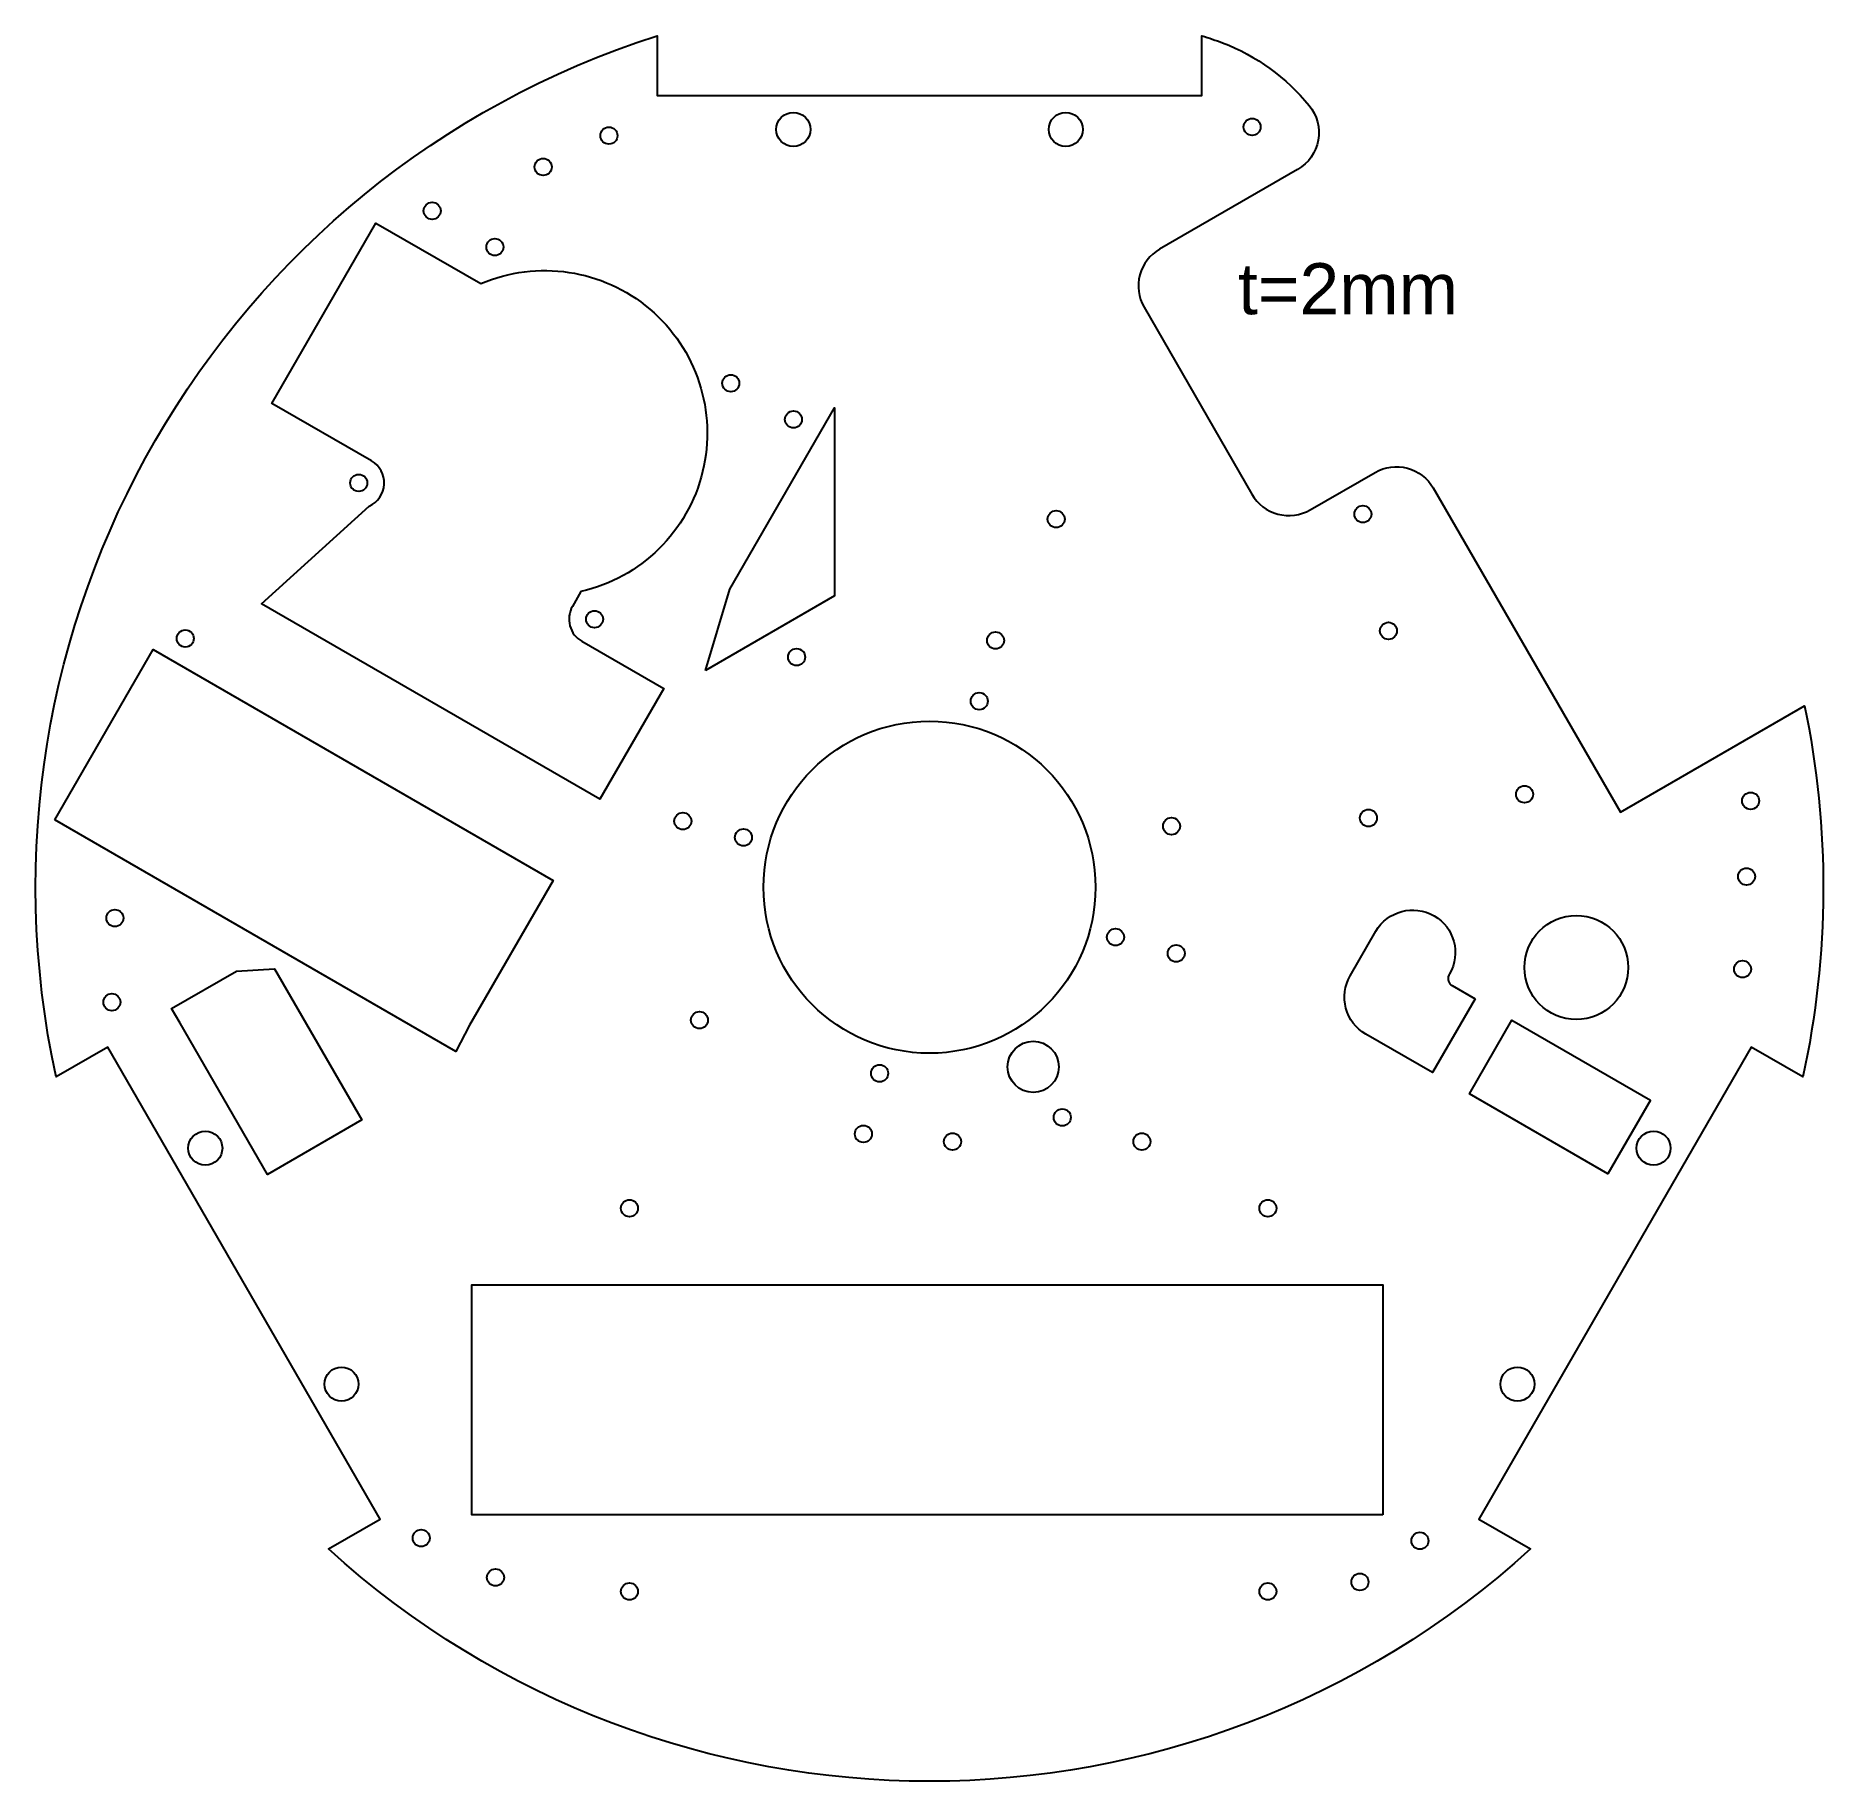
# Model space of a CAD drawing. Header units: millimetres. Extents: x -51 to 159, y -58 to 147.
import ezdxf

# ---------------------------------------------------------------- set-up
doc = ezdxf.new("R2010")
doc.units = ezdxf.units.MM
doc.header["$MEASUREMENT"] = 0
doc.layers.get('0').update_dxf_attribs({"true_color": 0xffffff})
doc.layers.add('AUSSENPROFILE', color=7, linetype='Continuous', true_color=0xffffff)
doc.layers.add('INNENPROFILE', color=7, linetype='Continuous', true_color=0xffffff)
doc.styles.add('textstyle15', font='')
doc.styles.get('textstyle15').set_extended_font_data('Arial')

msp = doc.modelspace()

# ---------------------------------------------------------------- linework, layer by layer
at = {"layer": 'AUSSENPROFILE'}
msp.add_lwpolyline([(106.1, 95.43, -0.414214), (112.93, 93.6), (134.91, 55.52), (156.56, 68.02, -0.104968), (156.36, 24.42), (150.29, 27.92), (118.29, -27.51), (124.36, -31.01, -0.386431), (-16.86, -31.01), (-10.79, -27.51), (-42.79, 27.92), (-48.86, 24.42, -0.386431), (21.75, 146.71), (21.75, 139.71), (85.75, 139.71), (85.75, 146.71, -0.006109), (88.18, 145.9, -0.127805), (98.36, 138.52, -0.463561), (97, 131.01), (80.78, 121.65, 0.414214), (78.95, 114.82), (91.63, 92.86, 0.414214), (98.46, 91.03)], format="xyb", close=True, dxfattribs=at)
at = {"layer": 'INNENPROFILE'}
for points in [[(-11.81, 96.79), (-23.51, 103.54), (-11.28, 124.71), (1.03, 117.6, -1.093939), (12.8, 81.43), (11.8, 79.69, 0.414214), (12.9, 75.59), (22.53, 70.03), (15.03, 57.04), (-24.72, 79.99), (-12.08, 91.46, 0.610437)], [(117.84, 33.59), (112.84, 24.93), (105, 29.46, -0.414216), (103.17, 36.29), (106.19, 41.53, -1), (114.85, 36.53), (114.76, 36.37, 0.386345), (115.15, 35.15)]]:
    msp.add_lwpolyline(points, format="xyb", close=True, dxfattribs=at)
for points in [[(27.44, 72.18), (27.44, 72.18), (30.29, 81.71), (42.59, 103.02), (42.59, 80.93)], [(-49.01, 54.61), (-37.45, 74.63), (9.53, 47.51), (-0.28, 30.52), (-1.89, 27.41)], [(-34.29, 30.73), (-35.29, 32.46), (-27.66, 36.86), (-23.2, 37.13), (-12.95, 19.38), (-24.04, 12.98), (-34.29, 30.73)], [(138.45, 21.7), (133.45, 13.04), (117.17, 22.43), (122.17, 31.09)], [(107, -27), (0, -27), (0, 0), (107, 0)]]:
    msp.add_lwpolyline(points, close=True, dxfattribs=at)
for centre, radius in [((37.75, 135.71), 2), ((69.75, 135.71), 2), ((91.65, 136), 1), ((16.09, 134.98), 1), ((8.36, 131.3), 1), ((-4.68, 126.15), 1), ((2.69, 121.9), 1), ((30.4, 105.9), 1), ((37.76, 101.65), 1), ((-13.31, 94.19), 1), ((68.63, 89.94), 1), ((104.66, 90.53), 1), ((14.4, 78.19), 1), ((107.67, 76.82), 1), ((-33.68, 75.92), 1), ((61.51, 75.69), 1), ((38.14, 73.74), 1), ((59.6, 68.56), 1), ((53.75, 46.71), 19.5), ((123.66, 57.62), 1), ((150.22, 56.85), 1), ((24.77, 54.47), 1), ((82.19, 53.88), 1), ((105.32, 54.84), 1), ((31.89, 52.56), 1), ((149.74, 47.96), 1), ((-41.95, 43.09), 1), ((129.74, 37.28), 6.1), ((75.6, 40.85), 1), ((82.73, 38.94), 1), ((149.27, 37.09), 1), ((-42.31, 33.21), 1), ((26.72, 31.1), 1), ((65.93, 25.61), 3), ((47.89, 24.85), 1), ((69.35, 19.68), 1), ((-31.33, 16.06), 2), ((45.98, 17.73), 1), ((56.45, 16.83), 1), ((78.7, 16.83), 1), ((138.82, 16.06), 2), ((18.5, 9), 1), ((93.5, 9), 1), ((-15.33, -11.65), 2), ((122.82, -11.65), 2), ((-5.97, -29.73), 1), ((111.37, -30.05), 1), ((2.76, -34.36), 1), ((18.5, -36), 1), ((93.5, -36), 1), ((104.32, -34.89), 1)]:
    msp.add_circle(centre, radius, dxfattribs=at)

# ---------------------------------------------------------------- texts
at = {"insert": (90, 120), "char_height": 6, "attachment_point": 1, "style": 'textstyle15'}
msp.add_mtext('t=2mm', dxfattribs=at)

doc.saveas('drawing.dxf')
